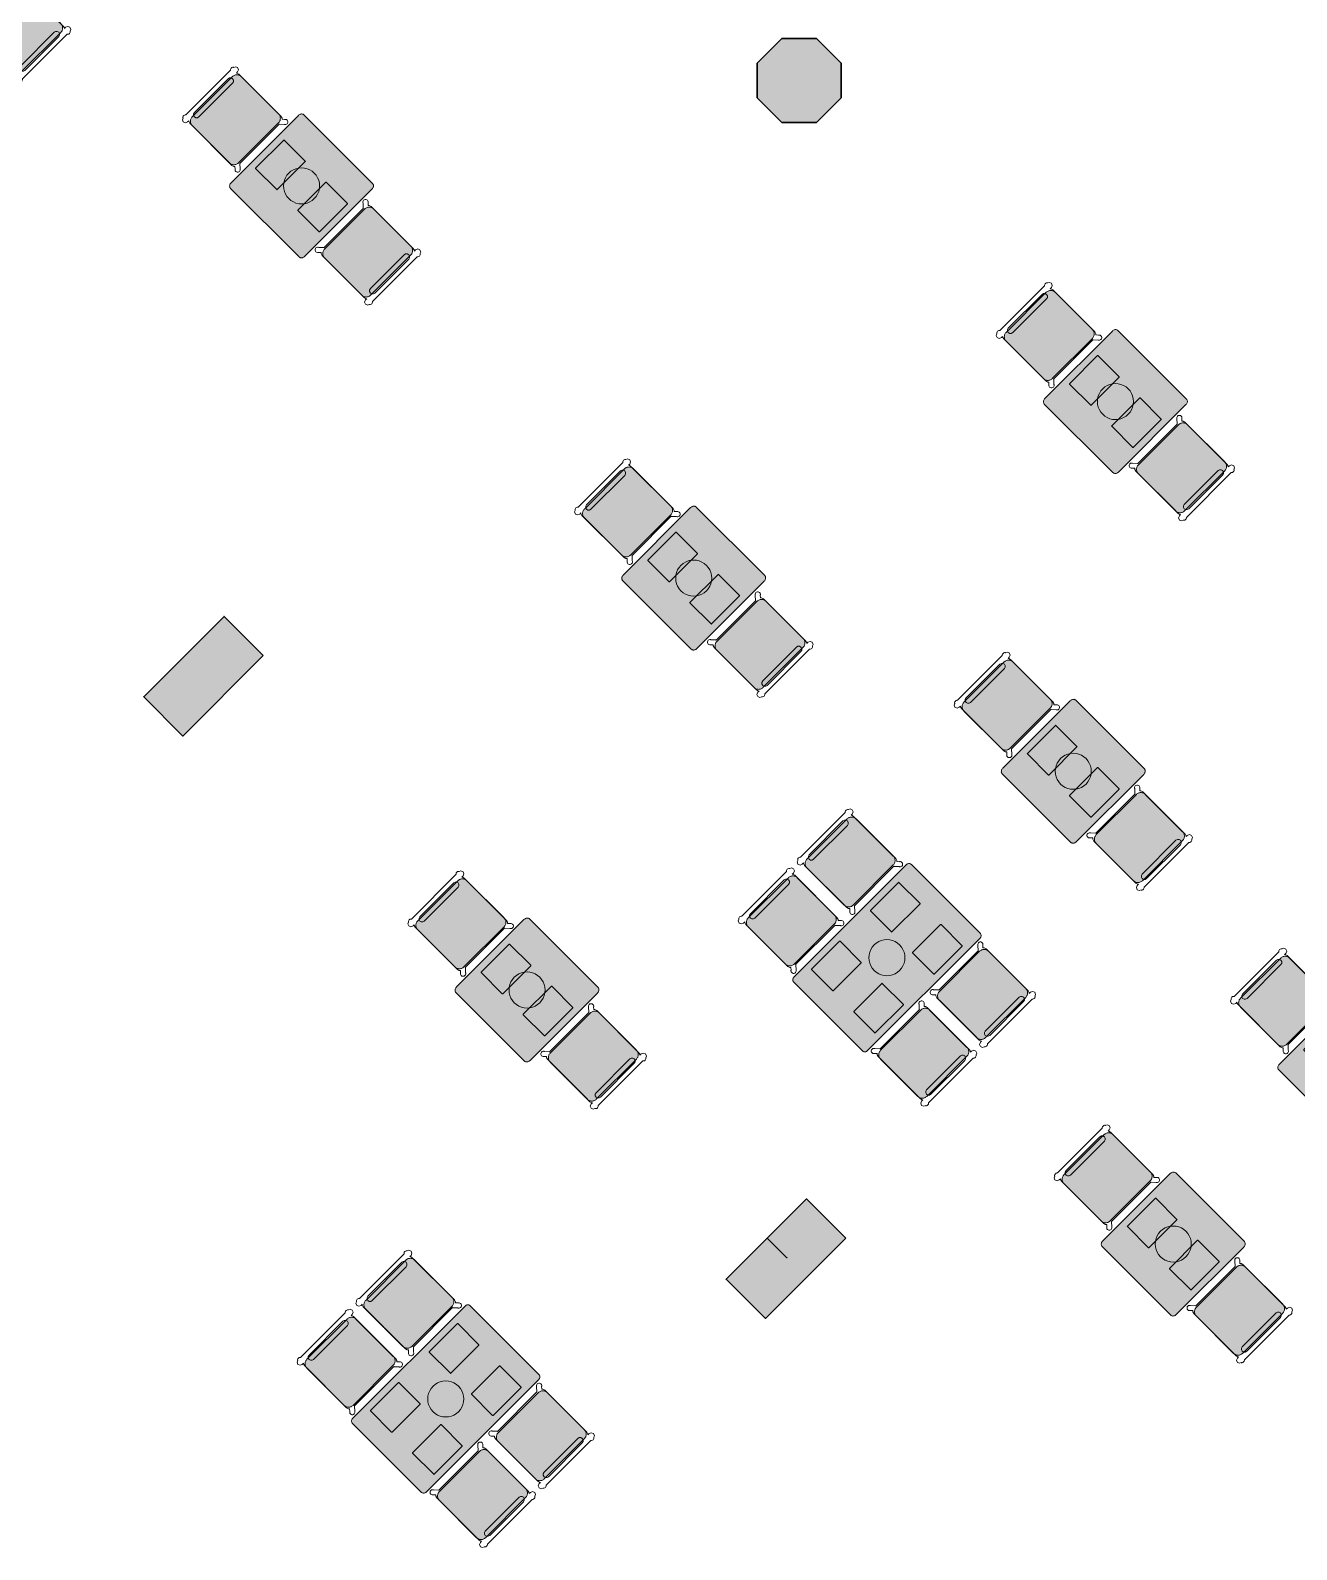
# Model space of a CAD drawing. Extents: x 2172.2 to 2210.6, y 415.3 to 458.1.
# Drawn here: x 2188.09 to 2197.22, y 426.32 to 437.28 of the extents above; entities that cross this region are included whole.
import ezdxf

# ---------------------------------------------------------------- set-up
doc = ezdxf.new("R2010")
doc.units = 0
for name, color, linetype, lineweight in [('AYAA_M3_CHAIRS', 7, 'CONTINUOUS', 18), ('AYAA_M3_COLUMNS', 8, 'CONTINUOUS', 30), ('AYAA_M3_FINE_DETAIL', 8, 'CONTINUOUS', 9), ('AYAA_M3_TABLES', 7, 'CONTINUOUS', 18), ('AYAA_M3_WALLS', 7, 'CONTINUOUS', 30)]:
    doc.layers.add(name, color=color, linetype=linetype, lineweight=lineweight)

# ---------------------------------------------------------------- blocks, each defined once
blk = doc.blocks.new('AYAA_M3_ARCHITECTURE')
at = {"layer": 'AYAA_M3_COLUMNS', "true_color": 0xcfdadc}
for points in [[(3.761419, 2.614322), (3.511421, 2.614322), (3.334645, 2.791097), (3.334678, 3.041131), (3.511421, 3.217871), (3.761419, 3.217871), (3.938195, 3.041095), (3.938195, 2.791097)], [(-0.227707, -1.230871), (-0.807532, -1.810695), (-1.09034, -1.52782), (-0.510547, -0.948031)], [(3.972293, -5.430871), (3.392468, -6.010695), (3.10966, -5.72782), (3.406613, -5.430871), (3.54805, -5.572274), (3.406645, -5.430836), (3.689453, -5.148031)]]:
    blk.add_hatch(color=256, dxfattribs=at).paths.add_polyline_path(points)
at = {"layer": 'AYAA_M3_COLUMNS', "linetype": 'CONTINUOUS', "lineweight": -2}
for points in [[(3.761419, 2.614322), (3.511421, 2.614322), (3.334645, 2.791097), (3.334678, 3.041131), (3.511421, 3.217871), (3.761419, 3.217871), (3.938195, 3.041095), (3.938195, 2.791097)], [(-0.227707, -1.230871), (-0.807532, -1.810695), (-1.09034, -1.52782), (-0.510547, -0.948031)], [(3.972293, -5.430871), (3.392468, -6.010695), (3.10966, -5.72782), (3.406613, -5.430871), (3.54805, -5.572274), (3.406645, -5.430836), (3.689453, -5.148031)]]:
    blk.add_lwpolyline(points, close=True, dxfattribs=at)
blk = doc.blocks.new('AYAA_M3_DINING_TWO_SQUARE')
at = {"true_color": 0xf9f9f5}
blk.add_hatch(color=256, dxfattribs=at).paths.add_polyline_path([(-0.365847, -0.367678), (-0.369032, -0.364695), (-0.371594, -0.36135), (-0.373471, -0.357725), (-0.374615, -0.353911), (-0.375, -0.35), (-0.375, 0.35), (-0.374615, 0.353911), (-0.373471, 0.357725), (-0.371594, 0.36135), (-0.369032, 0.364695), (-0.365847, 0.367678), (-0.362118, 0.370225), (-0.357937, 0.372275), (-0.353407, 0.373776), (-0.348639, 0.374692), (-0.34375, 0.375), (0.34375, 0.375), (0.348639, 0.374692), (0.353407, 0.373776), (0.357937, 0.372275), (0.362118, 0.370225), (0.365847, 0.367678), (0.369032, 0.364695), (0.371594, 0.36135), (0.373471, 0.357725), (0.374615, 0.353911), (0.375, 0.35), (0.375, -0.35), (0.374615, -0.353911), (0.373471, -0.357725), (0.371594, -0.36135), (0.369032, -0.364695), (0.365847, -0.367678), (0.362118, -0.370225), (0.357937, -0.372275), (0.353407, -0.373776), (0.348639, -0.374692), (0.34375, -0.375), (-0.34375, -0.375), (-0.348639, -0.374692), (-0.353407, -0.373776), (-0.357937, -0.372275), (-0.362118, -0.370225)])
at = {"color": 0, "linetype": 'CONTINUOUS', "lineweight": -2}
blk.add_lwpolyline([(-0.374615, 0.353911), (-0.373471, 0.357725), (-0.371594, 0.36135), (-0.369032, 0.364695), (-0.365847, 0.367678), (-0.362118, 0.370225), (-0.357937, 0.372275), (-0.353407, 0.373776), (-0.348639, 0.374692), (-0.34375, 0.375), (0.34375, 0.375), (0.348639, 0.374692), (0.353407, 0.373776), (0.357937, 0.372275), (0.362118, 0.370225), (0.365847, 0.367678), (0.369032, 0.364695), (0.371594, 0.36135), (0.373471, 0.357725), (0.374615, 0.353911), (0.375, 0.35), (0.375, -0.35), (0.374615, -0.353911), (0.373471, -0.357725), (0.371594, -0.36135), (0.369032, -0.364695), (0.365847, -0.367678), (0.362118, -0.370225), (0.357937, -0.372275), (0.353407, -0.373776), (0.348639, -0.374692), (0.34375, -0.375), (-0.34375, -0.375), (-0.348639, -0.374692), (-0.353407, -0.373776), (-0.357937, -0.372275), (-0.362118, -0.370225), (-0.365847, -0.367678), (-0.369032, -0.364695), (-0.371594, -0.36135), (-0.373471, -0.357725), (-0.374615, -0.353911), (-0.375, -0.35), (-0.375, 0.35)], close=True, dxfattribs=at)
at = {"layer": 'AYAA_M3_FINE_DETAIL', "linetype": 'CONTINUOUS', "lineweight": -2}
for points in [[(-0.144733, 0.106001), (-0.145, 0.107), (-0.145, 0.323), (-0.144733, 0.323999), (-0.143999, 0.324733), (-0.143, 0.325), (0.143, 0.325), (0.143999, 0.324733), (0.144733, 0.323999), (0.145, 0.323), (0.145, 0.107), (0.144733, 0.106001), (0.143999, 0.105267), (0.143, 0.105), (-0.143, 0.105), (-0.143999, 0.105267)], [(-0.123637, 0.040172), (-0.115831, 0.059019), (-0.105172, 0.076412), (-0.091924, 0.091924), (-0.076412, 0.105172), (-0.059019, 0.115831), (-0.040172, 0.123637), (-0.020336, 0.128399), (0, 0.13), (0.020336, 0.128399), (0.040172, 0.123637), (0.059019, 0.115831), (0.076412, 0.105172), (0.091924, 0.091924), (0.105172, 0.076412), (0.115831, 0.059019), (0.123637, 0.040172), (0.128399, 0.020336), (0.13, 0), (0.128399, -0.020336), (0.123637, -0.040172), (0.115831, -0.059019), (0.105172, -0.076412), (0.091924, -0.091924), (0.076412, -0.105172), (0.059019, -0.115831), (0.040172, -0.123637), (0.020336, -0.128399), (0, -0.13), (-0.020336, -0.128399), (-0.040172, -0.123637), (-0.059019, -0.115831), (-0.076412, -0.105172), (-0.091924, -0.091924), (-0.105172, -0.076412), (-0.115831, -0.059019), (-0.123637, -0.040172), (-0.128399, -0.020336), (-0.13, 0), (-0.128399, 0.020336)], [(-0.144733, -0.106001), (-0.143999, -0.105267), (-0.143, -0.105), (0.143, -0.105), (0.143999, -0.105267), (0.144733, -0.106001), (0.145, -0.107), (0.145, -0.323), (0.144733, -0.323999), (0.143999, -0.324733), (0.143, -0.325), (-0.143, -0.325), (-0.143999, -0.324733), (-0.144733, -0.323999), (-0.145, -0.323), (-0.145, -0.107)]]:
    blk.add_lwpolyline(points, close=True, dxfattribs=at)
blk = doc.blocks.new('AYAA_M3_CHAIR_OLIVE')
at = {"true_color": 0x729160}
blk.add_hatch(color=256, dxfattribs=at).paths.add_polyline_path([(-0.247475, -0.204863), (-0.248872, -0.200013), (-0.249717, -0.195038), (-0.25, -0.19), (-0.25, 0.19), (-0.249717, 0.195038), (-0.248872, 0.200013), (-0.247475, 0.204863), (-0.245544, 0.209525), (-0.243103, 0.213941), (-0.240182, 0.218057), (-0.23682, 0.22182), (-0.233057, 0.225182), (-0.228941, 0.228103), (-0.224525, 0.230544), (-0.219863, 0.232475), (-0.215013, 0.233872), (-0.210038, 0.234717), (-0.205, 0.235), (0.205, 0.235), (0.210038, 0.234717), (0.215013, 0.233872), (0.219863, 0.232475), (0.224525, 0.230544), (0.228941, 0.228103), (0.233057, 0.225182), (0.23682, 0.22182), (0.240182, 0.218057), (0.243103, 0.213941), (0.245544, 0.209525), (0.247475, 0.204863), (0.248872, 0.200013), (0.249717, 0.195038), (0.25, 0.19), (0.25, -0.19), (0.249717, -0.195038), (0.248872, -0.200013), (0.247475, -0.204863), (0.245544, -0.209525), (0.243103, -0.213941), (0.240182, -0.218057), (0.23682, -0.22182), (0.233057, -0.225182), (0.228941, -0.228103), (0.224525, -0.230544), (0.219863, -0.232475), (0.215013, -0.233872), (0.210038, -0.234717), (0.205, -0.235), (-0.205, -0.235), (-0.210038, -0.234717), (-0.215013, -0.233872), (-0.219863, -0.232475), (-0.224525, -0.230544), (-0.228941, -0.228103), (-0.233057, -0.225182), (-0.23682, -0.22182), (-0.240182, -0.218057), (-0.243103, -0.213941), (-0.245544, -0.209525)])
at = {"color": 0, "linetype": 'CONTINUOUS', "lineweight": -2}
for points in [[(-0.255, -0.233), (-0.242972, -0.233), (-0.245992, -0.22998), (-0.25, -0.215), (-0.25, 0.215), (-0.245992, 0.22998), (-0.240149, 0.235823), (-0.252556, 0.249383), (-0.254118, 0.250179), (-0.258321, 0.254382), (-0.26102, 0.259679), (-0.26195, 0.26555), (-0.26102, 0.271421), (-0.258321, 0.276718), (-0.254118, 0.280921), (-0.248821, 0.28362), (-0.24295, 0.28455), (-0.237079, 0.28362), (-0.231782, 0.280921), (-0.227579, 0.276718), (-0.22608, 0.273776), (-0.20172, 0.24715), (-0.200943, 0.245), (0.200943, 0.245), (0.20172, 0.24715), (0.22608, 0.273776), (0.227579, 0.276718), (0.231782, 0.280921), (0.237079, 0.28362), (0.24295, 0.28455), (0.248821, 0.28362), (0.254118, 0.280921), (0.258321, 0.276718), (0.26102, 0.271421), (0.26195, 0.26555), (0.26102, 0.259679), (0.258321, 0.254382), (0.254118, 0.250179), (0.252556, 0.249383), (0.240149, 0.235823), (0.245992, 0.22998), (0.25, 0.215), (0.25, -0.215), (0.245992, -0.22998), (0.242972, -0.233), (0.255, -0.233), (0.270556, -0.239444), (0.277, -0.255), (0.270556, -0.270556), (0.259027, -0.275332), (0.258321, -0.276718), (0.254118, -0.280921), (0.248821, -0.28362), (0.24295, -0.28455), (0.237079, -0.28362), (0.231782, -0.280921), (0.227861, -0.277), (-0.227861, -0.277), (-0.231782, -0.280921), (-0.237079, -0.28362), (-0.24295, -0.28455), (-0.248821, -0.28362), (-0.254118, -0.280921), (-0.258321, -0.276718), (-0.259027, -0.275332), (-0.270556, -0.270556), (-0.277, -0.255), (-0.270556, -0.239444)], [(-0.247475, -0.204863), (-0.248872, -0.200013), (-0.249717, -0.195038), (-0.25, -0.19), (-0.25, 0.19), (-0.249717, 0.195038), (-0.248872, 0.200013), (-0.247475, 0.204863), (-0.245544, 0.209525), (-0.243103, 0.213941), (-0.240182, 0.218057), (-0.23682, 0.22182), (-0.233057, 0.225182), (-0.228941, 0.228103), (-0.224525, 0.230544), (-0.219863, 0.232475), (-0.215013, 0.233872), (-0.210038, 0.234717), (-0.205, 0.235), (0.205, 0.235), (0.210038, 0.234717), (0.215013, 0.233872), (0.219863, 0.232475), (0.224525, 0.230544), (0.228941, 0.228103), (0.233057, 0.225182), (0.23682, 0.22182), (0.240182, 0.218057), (0.243103, 0.213941), (0.245544, 0.209525), (0.247475, 0.204863), (0.248872, 0.200013), (0.249717, 0.195038), (0.25, 0.19), (0.25, -0.19), (0.249717, -0.195038), (0.248872, -0.200013), (0.247475, -0.204863), (0.245544, -0.209525), (0.243103, -0.213941), (0.240182, -0.218057), (0.23682, -0.22182), (0.233057, -0.225182), (0.228941, -0.228103), (0.224525, -0.230544), (0.219863, -0.232475), (0.215013, -0.233872), (0.210038, -0.234717), (0.205, -0.235), (-0.205, -0.235), (-0.210038, -0.234717), (-0.215013, -0.233872), (-0.219863, -0.232475), (-0.224525, -0.230544), (-0.228941, -0.228103), (-0.233057, -0.225182), (-0.23682, -0.22182), (-0.240182, -0.218057), (-0.243103, -0.213941), (-0.245544, -0.209525)], [(-0.183735, -0.203506), (-0.1725, -0.2005), (0.1725, -0.2005), (0.183735, -0.203506), (0.191994, -0.211765), (0.195, -0.223), (0.191994, -0.234235), (0.183735, -0.242494), (0.1725, -0.2455), (-0.1725, -0.2455), (-0.183735, -0.242494), (-0.191994, -0.234235), (-0.195, -0.223), (-0.191994, -0.211765)]]:
    blk.add_lwpolyline(points, close=True, dxfattribs=at)
blk = doc.blocks.new('AYAA_M3_CHAIR_IVORY')
at = {"true_color": 0xeaeeee}
blk.add_hatch(color=256, dxfattribs=at).paths.add_polyline_path([(-0.247475, -0.204863), (-0.248872, -0.200013), (-0.249717, -0.195038), (-0.25, -0.19), (-0.25, 0.19), (-0.249717, 0.195038), (-0.248872, 0.200013), (-0.247475, 0.204863), (-0.245544, 0.209525), (-0.243103, 0.213941), (-0.240182, 0.218057), (-0.23682, 0.22182), (-0.233057, 0.225182), (-0.228941, 0.228103), (-0.224525, 0.230544), (-0.219863, 0.232475), (-0.215013, 0.233872), (-0.210038, 0.234717), (-0.205, 0.235), (0.205, 0.235), (0.210038, 0.234717), (0.215013, 0.233872), (0.219863, 0.232475), (0.224525, 0.230544), (0.228941, 0.228103), (0.233057, 0.225182), (0.23682, 0.22182), (0.240182, 0.218057), (0.243103, 0.213941), (0.245544, 0.209525), (0.247475, 0.204863), (0.248872, 0.200013), (0.249717, 0.195038), (0.25, 0.19), (0.25, -0.19), (0.249717, -0.195038), (0.248872, -0.200013), (0.247475, -0.204863), (0.245544, -0.209525), (0.243103, -0.213941), (0.240182, -0.218057), (0.23682, -0.22182), (0.233057, -0.225182), (0.228941, -0.228103), (0.224525, -0.230544), (0.219863, -0.232475), (0.215013, -0.233872), (0.210038, -0.234717), (0.205, -0.235), (-0.205, -0.235), (-0.210038, -0.234717), (-0.215013, -0.233872), (-0.219863, -0.232475), (-0.224525, -0.230544), (-0.228941, -0.228103), (-0.233057, -0.225182), (-0.23682, -0.22182), (-0.240182, -0.218057), (-0.243103, -0.213941), (-0.245544, -0.209525)])
at = {"color": 0, "linetype": 'CONTINUOUS', "lineweight": -2}
for points in [[(-0.255, -0.233), (-0.242972, -0.233), (-0.245992, -0.22998), (-0.25, -0.215), (-0.25, 0.215), (-0.245992, 0.22998), (-0.240149, 0.235823), (-0.252556, 0.249383), (-0.254118, 0.250179), (-0.258321, 0.254382), (-0.26102, 0.259679), (-0.26195, 0.26555), (-0.26102, 0.271421), (-0.258321, 0.276718), (-0.254118, 0.280921), (-0.248821, 0.28362), (-0.24295, 0.28455), (-0.237079, 0.28362), (-0.231782, 0.280921), (-0.227579, 0.276718), (-0.22608, 0.273776), (-0.20172, 0.24715), (-0.200943, 0.245), (0.200943, 0.245), (0.20172, 0.24715), (0.22608, 0.273776), (0.227579, 0.276718), (0.231782, 0.280921), (0.237079, 0.28362), (0.24295, 0.28455), (0.248821, 0.28362), (0.254118, 0.280921), (0.258321, 0.276718), (0.26102, 0.271421), (0.26195, 0.26555), (0.26102, 0.259679), (0.258321, 0.254382), (0.254118, 0.250179), (0.252556, 0.249383), (0.240149, 0.235823), (0.245992, 0.22998), (0.25, 0.215), (0.25, -0.215), (0.245992, -0.22998), (0.242972, -0.233), (0.255, -0.233), (0.270556, -0.239444), (0.277, -0.255), (0.270556, -0.270556), (0.259027, -0.275332), (0.258321, -0.276718), (0.254118, -0.280921), (0.248821, -0.28362), (0.24295, -0.28455), (0.237079, -0.28362), (0.231782, -0.280921), (0.227861, -0.277), (-0.227861, -0.277), (-0.231782, -0.280921), (-0.237079, -0.28362), (-0.24295, -0.28455), (-0.248821, -0.28362), (-0.254118, -0.280921), (-0.258321, -0.276718), (-0.259027, -0.275332), (-0.270556, -0.270556), (-0.277, -0.255), (-0.270556, -0.239444)], [(-0.247475, -0.204863), (-0.248872, -0.200013), (-0.249717, -0.195038), (-0.25, -0.19), (-0.25, 0.19), (-0.249717, 0.195038), (-0.248872, 0.200013), (-0.247475, 0.204863), (-0.245544, 0.209525), (-0.243103, 0.213941), (-0.240182, 0.218057), (-0.23682, 0.22182), (-0.233057, 0.225182), (-0.228941, 0.228103), (-0.224525, 0.230544), (-0.219863, 0.232475), (-0.215013, 0.233872), (-0.210038, 0.234717), (-0.205, 0.235), (0.205, 0.235), (0.210038, 0.234717), (0.215013, 0.233872), (0.219863, 0.232475), (0.224525, 0.230544), (0.228941, 0.228103), (0.233057, 0.225182), (0.23682, 0.22182), (0.240182, 0.218057), (0.243103, 0.213941), (0.245544, 0.209525), (0.247475, 0.204863), (0.248872, 0.200013), (0.249717, 0.195038), (0.25, 0.19), (0.25, -0.19), (0.249717, -0.195038), (0.248872, -0.200013), (0.247475, -0.204863), (0.245544, -0.209525), (0.243103, -0.213941), (0.240182, -0.218057), (0.23682, -0.22182), (0.233057, -0.225182), (0.228941, -0.228103), (0.224525, -0.230544), (0.219863, -0.232475), (0.215013, -0.233872), (0.210038, -0.234717), (0.205, -0.235), (-0.205, -0.235), (-0.210038, -0.234717), (-0.215013, -0.233872), (-0.219863, -0.232475), (-0.224525, -0.230544), (-0.228941, -0.228103), (-0.233057, -0.225182), (-0.23682, -0.22182), (-0.240182, -0.218057), (-0.243103, -0.213941), (-0.245544, -0.209525)], [(-0.183735, -0.203506), (-0.1725, -0.2005), (0.1725, -0.2005), (0.183735, -0.203506), (0.191994, -0.211765), (0.195, -0.223), (0.191994, -0.234235), (0.183735, -0.242494), (0.1725, -0.2455), (-0.1725, -0.2455), (-0.183735, -0.242494), (-0.191994, -0.234235), (-0.195, -0.223), (-0.191994, -0.211765)]]:
    blk.add_lwpolyline(points, close=True, dxfattribs=at)
blk = doc.blocks.new('AYAA_M3_DINING_2')
at = {"true_color": 0xf9f9f5}
blk.add_hatch(color=256, dxfattribs=at).paths.add_polyline_path([(-0.595225, -0.364695), (-0.597275, -0.36135), (-0.598776, -0.357725), (-0.599692, -0.353911), (-0.6, -0.35), (-0.6, 0.35), (-0.599692, 0.353911), (-0.598776, 0.357725), (-0.597275, 0.36135), (-0.595225, 0.364695), (-0.592678, 0.367678), (-0.589695, 0.370225), (-0.58635, 0.372275), (-0.582725, 0.373776), (-0.578911, 0.374692), (-0.575, 0.375), (0.575, 0.375), (0.578911, 0.374692), (0.582725, 0.373776), (0.58635, 0.372275), (0.589695, 0.370225), (0.592678, 0.367678), (0.595225, 0.364695), (0.597275, 0.36135), (0.598776, 0.357725), (0.599692, 0.353911), (0.6, 0.35), (0.6, -0.35), (0.599692, -0.353911), (0.598776, -0.357725), (0.597275, -0.36135), (0.595225, -0.364695), (0.592678, -0.367678), (0.589695, -0.370225), (0.58635, -0.372275), (0.582725, -0.373776), (0.578911, -0.374692), (0.575, -0.375), (-0.575, -0.375), (-0.578911, -0.374692), (-0.582725, -0.373776), (-0.58635, -0.372275), (-0.589695, -0.370225), (-0.592678, -0.367678)])
at = {"color": 0, "linetype": 'CONTINUOUS', "lineweight": -2}
blk.add_lwpolyline([(-0.599692, 0.353911), (-0.598776, 0.357725), (-0.597275, 0.36135), (-0.595225, 0.364695), (-0.592678, 0.367678), (-0.589695, 0.370225), (-0.58635, 0.372275), (-0.582725, 0.373776), (-0.578911, 0.374692), (-0.575, 0.375), (0.575, 0.375), (0.578911, 0.374692), (0.582725, 0.373776), (0.58635, 0.372275), (0.589695, 0.370225), (0.592678, 0.367678), (0.595225, 0.364695), (0.597275, 0.36135), (0.598776, 0.357725), (0.599692, 0.353911), (0.6, 0.35), (0.6, -0.35), (0.599692, -0.353911), (0.598776, -0.357725), (0.597275, -0.36135), (0.595225, -0.364695), (0.592678, -0.367678), (0.589695, -0.370225), (0.58635, -0.372275), (0.582725, -0.373776), (0.578911, -0.374692), (0.575, -0.375), (-0.575, -0.375), (-0.578911, -0.374692), (-0.582725, -0.373776), (-0.58635, -0.372275), (-0.589695, -0.370225), (-0.592678, -0.367678), (-0.595225, -0.364695), (-0.597275, -0.36135), (-0.598776, -0.357725), (-0.599692, -0.353911), (-0.6, -0.35), (-0.6, 0.35)], close=True, dxfattribs=at)
at = {"layer": 'AYAA_M3_FINE_DETAIL', "linetype": 'CONTINUOUS', "lineweight": -2}
for points in [[(-0.443, 0.325), (-0.157, 0.325), (-0.156001, 0.324733), (-0.155267, 0.323999), (-0.155, 0.323), (-0.155, 0.107), (-0.155267, 0.106001), (-0.156001, 0.105267), (-0.157, 0.105), (-0.443, 0.105), (-0.443999, 0.105267), (-0.444733, 0.106001), (-0.445, 0.107), (-0.445, 0.323), (-0.444733, 0.323999), (-0.443999, 0.324733)], [(0.155, 0.323), (0.155267, 0.323999), (0.156001, 0.324733), (0.157, 0.325), (0.443, 0.325), (0.443999, 0.324733), (0.444733, 0.323999), (0.445, 0.323), (0.445, 0.107), (0.444733, 0.106001), (0.443999, 0.105267), (0.443, 0.105), (0.157, 0.105), (0.156001, 0.105267), (0.155267, 0.106001), (0.155, 0.107)], [(-0.123637, 0.040172), (-0.115831, 0.059019), (-0.105172, 0.076412), (-0.091924, 0.091924), (-0.076412, 0.105172), (-0.059019, 0.115831), (-0.040172, 0.123637), (-0.020336, 0.128399), (0, 0.13), (0.020336, 0.128399), (0.040172, 0.123637), (0.059019, 0.115831), (0.076412, 0.105172), (0.091924, 0.091924), (0.105172, 0.076412), (0.115831, 0.059019), (0.123637, 0.040172), (0.128399, 0.020336), (0.13, 0), (0.128399, -0.020336), (0.123637, -0.040172), (0.115831, -0.059019), (0.105172, -0.076412), (0.091924, -0.091924), (0.076412, -0.105172), (0.059019, -0.115831), (0.040172, -0.123637), (0.020336, -0.128399), (0, -0.13), (-0.020336, -0.128399), (-0.040172, -0.123637), (-0.059019, -0.115831), (-0.076412, -0.105172), (-0.091924, -0.091924), (-0.105172, -0.076412), (-0.115831, -0.059019), (-0.123637, -0.040172), (-0.128399, -0.020336), (-0.13, 0), (-0.128399, 0.020336)], [(-0.443999, -0.105267), (-0.443, -0.105), (-0.157, -0.105), (-0.156001, -0.105267), (-0.155267, -0.106001), (-0.155, -0.107), (-0.155, -0.323), (-0.155267, -0.323999), (-0.156001, -0.324733), (-0.157, -0.325), (-0.443, -0.325), (-0.443999, -0.324733), (-0.444733, -0.323999), (-0.445, -0.323), (-0.445, -0.107), (-0.444733, -0.106001)], [(0.155267, -0.106001), (0.156001, -0.105267), (0.157, -0.105), (0.443, -0.105), (0.443999, -0.105267), (0.444733, -0.106001), (0.445, -0.107), (0.445, -0.323), (0.444733, -0.323999), (0.443999, -0.324733), (0.443, -0.325), (0.157, -0.325), (0.156001, -0.324733), (0.155267, -0.323999), (0.155, -0.323), (0.155, -0.107)]]:
    blk.add_lwpolyline(points, close=True, dxfattribs=at)

msp = doc.modelspace()

# ---------------------------------------------------------------- block references
at = {"layer": 'AYAA_M3_CHAIRS', "linetype": 'CONTINUOUS'}
for name, p, yscale, rotation in [('AYAA_M3_CHAIR_IVORY', (2188.001, 437.284), -1.0000000000000002, -135), ('AYAA_M3_CHAIR_OLIVE', (2189.571, 436.633), -1, 45), ('AYAA_M3_CHAIR_OLIVE', (2190.525, 435.679), -1.0000000000000002, -135), ('AYAA_M3_CHAIR_OLIVE', (2195.44, 435.078), -1, 45), ('AYAA_M3_CHAIR_OLIVE', (2196.394, 434.123), -1.0000000000000002, -135), ('AYAA_M3_CHAIR_OLIVE', (2192.399, 433.805), -1, 45), ('AYAA_M3_CHAIR_OLIVE', (2193.354, 432.85), -1.0000000000000002, -135), ('AYAA_M3_CHAIR_OLIVE', (2195.136, 432.412), -1, 45), ('AYAA_M3_CHAIR_OLIVE', (2196.09, 431.457), -1.0000000000000002, -135), ('AYAA_M3_CHAIR_IVORY', (2194.004, 431.281), -1, 45), ('AYAA_M3_CHAIR_OLIVE', (2191.197, 430.835), -1, 45), ('AYAA_M3_CHAIR_IVORY', (2193.58, 430.856), -1, 45), ('AYAA_M3_CHAIR_IVORY', (2194.959, 430.326), -1.0000000000000002, -135), ('AYAA_M3_CHAIR_OLIVE', (2197.13, 430.277), -1, 45), ('AYAA_M3_CHAIR_IVORY', (2194.535, 429.902), -1.0000000000000002, -135), ('AYAA_M3_CHAIR_OLIVE', (2192.152, 429.881), -1.0000000000000002, -135), ('AYAA_M3_CHAIR_OLIVE', (2195.857, 429.004), -1, 45), ('AYAA_M3_CHAIR_IVORY', (2190.822, 428.099), -1, 45), ('AYAA_M3_CHAIR_OLIVE', (2196.812, 428.049), -1.0000000000000002, -135), ('AYAA_M3_CHAIR_IVORY', (2190.398, 427.674), -1, 45), ('AYAA_M3_CHAIR_IVORY', (2191.777, 427.144), -1.0000000000000002, -135), ('AYAA_M3_CHAIR_IVORY', (2191.353, 426.72), -1.0000000000000002, -135)]:
    msp.add_blockref(name, p, dxfattribs=dict(at, yscale=yscale, rotation=rotation))
at = {"layer": 'AYAA_M3_TABLES', "linetype": 'CONTINUOUS', "yscale": -1, "rotation": 45}
for name, p in [('AYAA_M3_DINING_TWO_SQUARE', (2190.048, 436.156)), ('AYAA_M3_DINING_TWO_SQUARE', (2195.917, 434.601)), ('AYAA_M3_DINING_TWO_SQUARE', (2192.876, 433.328)), ('AYAA_M3_DINING_TWO_SQUARE', (2195.613, 431.935)), ('AYAA_M3_DINING_2', (2194.269, 430.591)), ('AYAA_M3_DINING_TWO_SQUARE', (2191.674, 430.358)), ('AYAA_M3_DINING_TWO_SQUARE', (2197.607, 429.799)), ('AYAA_M3_DINING_TWO_SQUARE', (2196.334, 428.526)), ('AYAA_M3_DINING_2', (2191.088, 427.409))]:
    msp.add_blockref(name, p, dxfattribs=at)
at = {"layer": 'AYAA_M3_WALLS'}
msp.add_blockref('AYAA_M3_ARCHITECTURE', (2190, 434), dxfattribs=at)

doc.saveas('drawing.dxf')
